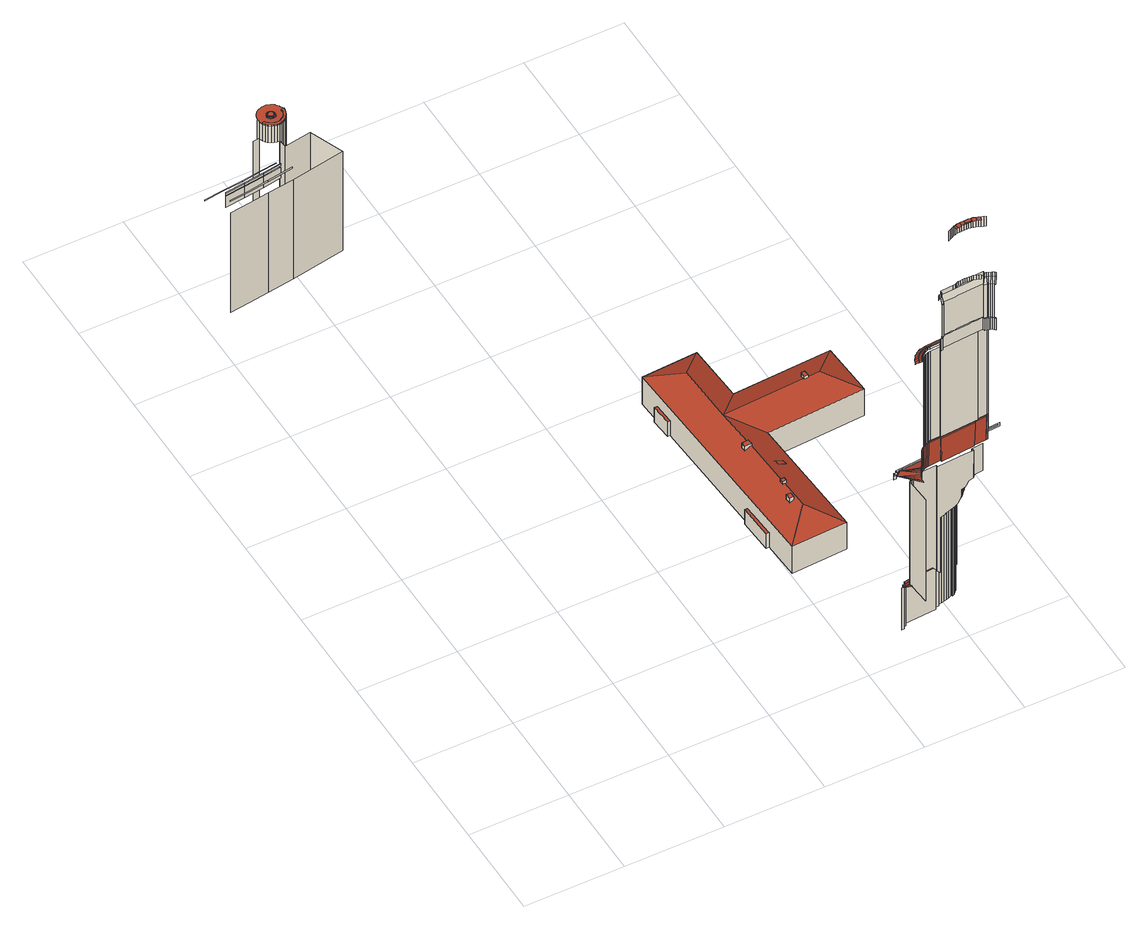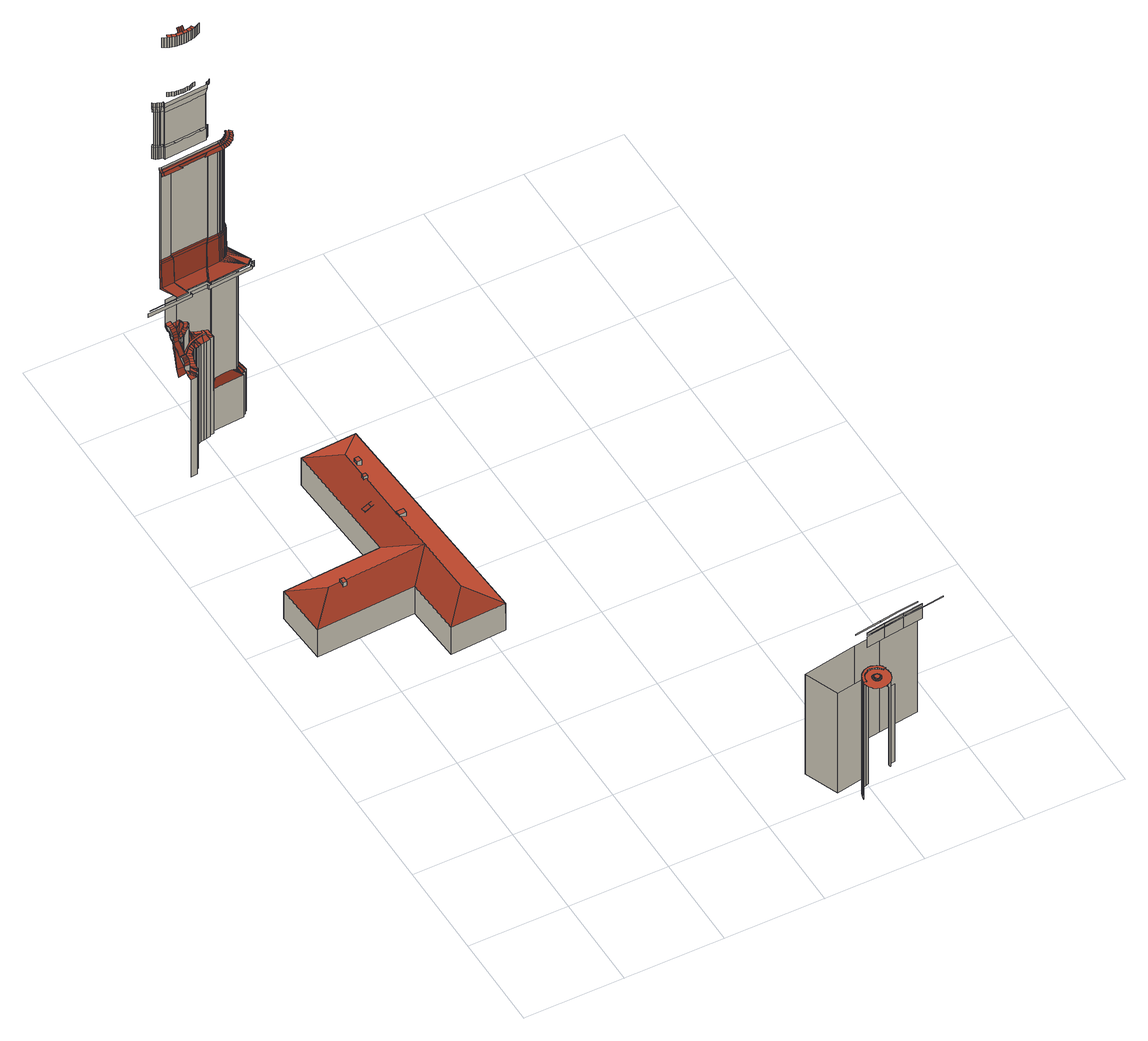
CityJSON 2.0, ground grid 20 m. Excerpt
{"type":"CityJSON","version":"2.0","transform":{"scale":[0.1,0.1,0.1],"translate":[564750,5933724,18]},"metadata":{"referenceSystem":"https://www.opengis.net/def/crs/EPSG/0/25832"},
"CityObjects":{
"building1":{"type":"Building","attributes":{"Grundfläche 2D":"5459.755037","Grundhöhe NN":"20.637"},"children":["building1-1","building1-2","building1-3"],"geometry":[{"type":"MultiSurface","lod":"3","boundaries":[[[0,1,2,3,4,5]],[[6,7,8,9]],[[7,6,10,11]],[[12,13,14,15]],[[16,17,18,19,20,21]],[[22,23,24,25,26,27]],[[7,28,29,8]],[[28,7,11,30]],[[31,12,15,32]],[[33,34,4,3,35,36]],[[28,37,38,29]],[[37,28,30,39]],[[40,31,32,41]],[[42,17,16,43]],[[44,23,22,45]],[[46,47,48,49]],[[50,51,52,53,54,55]],[[46,52,51,56,57,58,59,60,47]],[[61,62,55,54,63,64]],[[65,66,61,64,67,68]],[[69,70,65,68,71,72]],[[73,69,72,74]],[[73,74,75,76]],[[77,76,75,78]],[[78,79,80,81]],[[82,83,77,78,81,84,85]],[[51,50,55,62,61,66,65,70,69,73,76,77,83,82,86,87,88,89,90,91,92,93,94,95,96,97,98,99,100,101,102,103,104,105,106,107,108,109,110,111,112,113,114,115,116,117,118,119,58,57,56]],[[120,86,82,85]],[[121,87,86,120]],[[122,42,43,123]],[[88,87,121,124]],[[79,125,126,80]],[[127,90,89,88,124,128]],[[129,91,90,127]],[[130,92,91,129]],[[131,93,92,130]],[[125,122,123,126]]],"semantics":{"surfaces":[{"type":"WallSurface"},{"type":"RoofSurface"}],"values":[0,0,0,0,0,0,0,0,0,0,0,0,0,0,0,0,0,0,0,0,0,0,0,0,0,0,1,0,0,0,0,0,0,0,0,0,0]}}]},
"building1-1":{"type":"BuildingInstallation","parents":["building1"],"geometry":[{"type":"MultiSurface","lod":"3","boundaries":[[[132,133,134,135,136,137,138,139,140,141,142,143,144,145,146,147,148,149,150,151,152,153,154,155,156,157,158,159,160,161,162,163,164,165,166]],[[55,62,61,147,146,145]],[[61,66,65,149,148,147]],[[65,70,69,151,150,149]],[[69,73,152,151]],[[73,76,153,152]],[[76,77,154,153]],[[82,156,155,154,77,83]],[[82,86,157,156]],[[86,87,158,157]],[[88,159,158,87]],[[88,89,90,161,160,159]],[[90,91,162,161]],[[91,92,163,162]],[[92,93,164,163]],[[166,165,167,168]],[[168,169,132,166]],[[133,132,169,170]],[[134,133,170,171]],[[135,134,171,172]],[[136,135,172,173]],[[137,136,173,174]],[[174,175,138,137]],[[139,138,175,176]],[[140,139,176,177]],[[177,178,141,140]],[[142,141,178,179]],[[179,180,143,142]],[[144,143,180,181]]],"semantics":{"surfaces":[{"type":"RoofSurface"},{"type":"WallSurface"}],"values":[0,1,1,1,1,1,1,1,1,1,1,1,1,1,1,1,1,1,1,1,1,1,1,1,1,1,1,1,1]}}]},
"building1-2":{"type":"BuildingInstallation","parents":["building1"],"geometry":[{"type":"MultiSurface","lod":"3","boundaries":[[[182,183,184,185,186,187,188,189,190,191,192,193,194,195,196,197,198,199,200,201,202,203,204,205,206,207,208,209,210,211,212,213,214,215,216]],[[191,190,217,218]],[[192,191,218,219]],[[190,189,220,217]],[[193,192,219,221]],[[194,193,221,222]],[[195,194,222,223]],[[196,195,223,224]],[[197,196,224,225]],[[198,197,225,226]],[[199,198,226,227]],[[200,199,227,228]],[[201,200,228,229]],[[202,201,229,230]],[[203,202,230,231]],[[204,203,231,232]],[[205,204,232,233]],[[206,205,233,234]],[[207,206,234,235]],[[208,207,235,236]],[[209,208,236,237]],[[210,209,237,238]],[[211,210,238,239]],[[212,211,239,240]],[[213,212,240,241]],[[214,213,241,242]],[[215,214,242,243]],[[216,215,243,244]],[[182,216,244,245]],[[183,182,245,246]],[[184,183,246,247]],[[185,184,247,248]],[[186,185,248,249]],[[187,186,249,250]],[[188,187,250,251]],[[189,188,251,220]]],"semantics":{"surfaces":[{"type":"RoofSurface"},{"type":"WallSurface"}],"values":[0,1,1,1,1,1,1,1,1,1,1,1,1,1,1,1,1,1,1,1,1,1,1,1,1,1,1,1,1,1,1,1,1,1,1,1]}}]},
"building1-3":{"type":"BuildingInstallation","parents":["building1"],"geometry":[{"type":"MultiSurface","lod":"3","boundaries":[[[252,253,254,255,256,257,258,259,260,261,262,263,264,265,266,267,268,269,270,271,272,273,274,275,276,277,278,279,280,281,282,283,284,285,286,287,288],[245,244,243,242,241,240,239,238,237,236,235,234,233,232,231,230,229,228,227,226,225,224,223,222,221,219,218,217,220,251,250,249,248,247,246]],[[289,290,258,257]],[[259,258,290,291]],[[292,293,255,254]],[[256,255,293,294]],[[294,289,257,256]],[[260,259,291,295]],[[261,260,295,296]],[[296,297,262,261]],[[263,262,297,298]],[[298,299,264,263]],[[299,300,265,264]],[[300,301,266,265]],[[301,302,267,266]],[[302,303,268,267]],[[303,304,269,268]],[[304,305,270,269]],[[305,306,271,270]],[[272,271,306,307]],[[307,308,273,272]],[[308,309,274,273]],[[275,274,309,310]],[[310,311,276,275]],[[277,276,311,312]],[[312,313,278,277]],[[279,278,313,314]],[[314,315,280,279]],[[281,280,315,316]],[[316,317,282,281]],[[317,318,283,282]],[[284,283,318,319]],[[319,320,285,284]],[[320,321,286,285]],[[321,322,287,286]],[[322,323,288,287]],[[323,324,252,288]],[[324,325,253,252]],[[254,253,325,292]]],"semantics":{"surfaces":[{"type":"RoofSurface"},{"type":"WallSurface"}],"values":[0,1,1,1,1,1,1,1,1,1,1,1,1,1,1,1,1,1,1,1,1,1,1,1,1,1,1,1,1,1,1,1,1,1,1,1,1,1]}}]},
"building2":{"type":"Building","attributes":{"Grundfläche 2D":"3244.590595","Grundhöhe NN":"18.526"},"children":["building2-1","building2-2"],"geometry":[{"type":"MultiSurface","lod":"3","boundaries":[[[326,327,328,329]],[[327,330,331,328]],[[330,332,333,331]],[[334,335,336,337]],[[338,339,340,341]],[[342,336,343]],[[344,342,343,345,346,347,348,349]],[[332,350,351,333]],[[344,336,342]],[[352,353,354,353]],[[349,336,344]],[[355,334,337,356]],[[336,349,348,357,337]],[[358,359,360]],[[361,337,357]],[[354,353,352,362,363,364]],[[365,359,358]],[[356,337,366]],[[361,367,368,337]],[[347,369,367,361,357,348]],[[370,355,356,366]],[[371,372,373,359]],[[374,359,365]],[[375,376,377,364,363,362]],[[378,354,364,379]],[[380,359,374]],[[381,366,337,368,382]],[[375,383,384,377,376]],[[385,338,341,386]],[[387,388,378]],[[368,367,369,389,382]],[[390,370,366,391]],[[377,392,379,364]],[[371,359,380]],[[384,393,392,377]],[[388,387,378,379,394]],[[395,366,381]],[[365,396,397,398,399,400,374]],[[389,401,402,395,381,382]],[[395,402,403,366]],[[399,398,397,404,405]],[[392,406,394,379]],[[384,383,407,408]],[[393,409,406,392]],[[410,366,403]],[[374,400,399,411,412,380]],[[413,366,410]],[[414,391,366,413,415]],[[411,399,405,416]],[[393,384,408,417]],[[418,388,394,419,420]],[[417,408,421,422]],[[415,410,403]],[[403,402,401,423,415]],[[415,413,410]],[[416,405,424,425]],[[406,426,427,420,419,394]],[[371,380,412,411,428,429,430]],[[425,424,431,432]],[[428,411,416,433,429]],[[406,409,434,427,426]],[[435,391,414]],[[409,393,417,436]],[[437,436,417,422]],[[438,373,372]],[[429,439,371,430]],[[416,425,440,433]],[[441,391,435]],[[440,425,432,442]],[[443,444,372,371,439]],[[439,429,433,445,443]],[[427,446,447,420]],[[448,418,420,447]],[[434,409,436,449]],[[450,373,438]],[[449,436,437,451]],[[434,452,446,427]],[[445,433,440,453]],[[453,440,442,454]],[[448,455,456,455]],[[438,372,444,443,457,458]],[[457,443,445,459]],[[460,373,450]],[[452,434,449,461]],[[461,449,451,462]],[[456,455,448,447,463]],[[446,464,463,447]],[[459,445,453,465]],[[465,453,454,466]],[[467,438,458,457]],[[452,468,464,446]],[[469,373,460]],[[470,467,457,459,471]],[[468,452,461,472]],[[438,467,470,473,450]],[[472,461,462,474]],[[459,465,475,471]],[[475,465,466,476]],[[477,478,456]],[[464,479,480,463]],[[478,477,456,463,480]],[[481,373,469]],[[468,482,479,464]],[[483,484,472,474]],[[460,450,473,470,485,486,487]],[[486,485,470,471,488]],[[482,468,472,484]],[[471,475,489,488]],[[489,475,476,490]],[[479,491,492,480]],[[482,493,491,479]],[[486,494,495,469,460,487]],[[496,497,484,483]],[[498,478,480,492]],[[499,489,490,500]],[[501,488,489,499]],[[493,482,484,497]],[[494,486,488,501]],[[350,502,503,351]],[[504,441,435,414,415,423,505,506,507,508]],[[509,510,497,496]],[[494,511,512,481,469,495]],[[491,513,514,515,516,492]],[[491,493,517,514,513]],[[518,499,500,519]],[[511,494,501,520]],[[501,499,518,520]],[[515,521,498,492,516]],[[517,493,497,510]],[[508,522,391,441,504]],[[523,524,525,526]],[[524,527,528,525]],[[529,530,531,532]],[[533,390,391,522]],[[519,534,535,518]],[[527,536,537,528]],[[511,538,539,540,541,481,512]],[[528,537,542,543]],[[530,544,545,531]],[[539,538,511,520,546]],[[536,547,548,537]],[[544,530,549,550]],[[550,549,543,542]],[[546,520,518,535]],[[544,551,552,545]],[[542,537,548,553,554]],[[555,551,544,550,556]],[[557,385,386,558]],[[555,556,550,542,554,553]],[[559,521,515,560]],[[561,373,481,541,562]],[[563,564,565,551,555,566]],[[567,535,534,568]],[[546,535,567,569]],[[570,539,546,569]],[[571,572,573,574]],[[539,570,575,576,541,540]],[[577,507,506,578]],[[522,508,507,577,579,580,581]],[[572,582,583,573]],[[576,584,541]],[[580,585,586,587,588,533,522,581]],[[582,589,590,583]],[[591,592,593,594]],[[595,587,586,585,596,597]],[[584,598,561,562,541]],[[559,560,599]],[[600,601,591,594]],[[590,589,602,603,604,605]],[[603,602,589,606,607]],[[608,588,587,609]],[[587,595,609]],[[595,597,610,611]],[[598,584,612]],[[613,614,601,600]],[[603,615,616,604]],[[617,618,557,558,619,620]],[[609,595,621]],[[622,608,609,621]],[[623,553,548,624,625,626,627,628,629,630,631,632,633,634]],[[635,636,595,611]],[[637,615,603,607,638,639]],[[514,640,641,642,643,560,515]],[[627,626,625,624,548,547,644,645,629,628]],[[646,647,614,613]],[[615,637,648,616]],[[634,633,632,631,630,649,650,651,652,653,654,655,656,563,566,555,553,623]],[[657,622,621,658]],[[502,659,660,503]],[[661,662,663]],[[658,621,595,636,664]],[[665,666,667,668,665,599]],[[669,670,617,620]],[[637,671,672,648]],[[647,646,673,674]],[[675,676,636,635]],[[677,678,679,680,681,682,564,563,656,655,654,653,652,651,650]],[[683,684,671,637,639,685]],[[686,687,688,570,569,689]],[[661,663,690,691]],[[685,692,693,683]],[[694,657,658,664]],[[662,661,695]],[[696,674,673,697]],[[671,684,698,672]],[[699,700,552,551,565,564,682,681,680,679,678,677,701,702,703,704,705]],[[683,693,706,707]],[[708,709,710,711,712,713,714,715,716,717,691,690,610,597,596,585,580,579,577,578,718,719]],[[664,636,676,720,721]],[[722,720,676,675]],[[723,724,696,697]],[[684,725,726,698]],[[727,728,729,730,612,584,576]],[[731,694,664,721]],[[707,706,732,733]],[[734,695,661,735]],[[576,575,570,688,736,727]],[[737,738,725,684,683,707,733,739,740]],[[735,661,691,717]],[[514,517,741,742,641,640]],[[743,724,723,744]],[[725,738,745,726]],[[746,667,666,665,599,560,643,747,668]],[[748,687,686,689,569,567,749]],[[750,751,670,669]],[[721,720,752]],[[752,720,722,753]],[[754,731,721,755]],[[734,735,756]],[[721,752,755]],[[757,743,744,758]],[[759,735,717,716]],[[738,737,760,745]],[[748,749,567,568,761]],[[735,759,756]],[[510,509,762,763]],[[759,764,756]],[[765,660,659,766,767,768,769,770]],[[764,759,716,715]],[[771,772,752,753]],[[773,757,758,774]],[[775,754,755,776]],[[715,714,777,764]],[[755,752,778]],[[779,780,781,737,740,782,783]],[[737,781,784,760]],[[742,741,517,510,763]],[[668,667,746]],[[756,764,785]],[[778,752,772]],[[776,755,778]],[[786,787,773,774,788,789]],[[790,751,750,791]],[[792,775,776,793]],[[794,785,764]],[[793,776,778]],[[795,792,793,778]],[[784,781,780,779,796,797]],[[777,714,713,798]],[[799,764,777,800]],[[801,786,789,802]],[[794,764,799]],[[803,772,771,804]],[[778,772,803,805]],[[806,795,778,805]],[[807,808,779,783,809,810]],[[811,812,785,794,813]],[[813,794,799]],[[779,808,814,796]],[[769,768,815,816,817,818]],[[819,790,791,820]],[[821,822,801,802,823,824]],[[713,712,711,825,798]],[[826,806,805,827]],[[828,800,777,798,829]],[[805,803,830,827]],[[808,807,831,814]],[[830,803,804,832]],[[833,834,819,820]],[[811,813,835]],[[836,837,668,747,643]],[[811,835,838]],[[839,840,730,729,728]],[[841,826,827,842]],[[831,807,843,844,845,846]],[[847,848,830,832]],[[702,701,677,650,649,703]],[[728,727,849,850,839]],[[844,851,852,845]],[[853,854,855,856]],[[838,835,857]],[[842,827,830,848,858]],[[859,727,736,688]],[[854,841,842,855]],[[849,727,860]],[[861,853,856,862]],[[727,859,860]],[[863,864,865,866,828,829,798]],[[859,688,687,867]],[[838,857,868]],[[825,711,710,869,870]],[[855,842,858,871,862,856]],[[867,687,748,872]],[[873,858,848,847]],[[870,874,825]],[[875,876,877,857,835,813,799,800,828,878]],[[879,649,630,880]],[[872,748,761,881]],[[882,861,862,883]],[[864,863,798,825,865]],[[884,703,649,879]],[[879,885,884]],[[629,886,880,630]],[[709,887,888,870,869,710]],[[889,890,885,879,880,891]],[[703,884,892,704]],[[893,894,895,896,897,898,899,900,901,902,903,904,905,906,907,908,909,910,911,912,913,914,915,916,917,873,847,832,804,771,753,722,675,635,611,610,690,663,662,695,734,756,785,812,811,838,868,918]],[[874,865,825]],[[868,857,877]],[[880,886,919,889,891]],[[884,920,921,892]],[[840,839,850,849,922,923,924]],[[920,884,885,890]],[[868,877,918]],[[645,925,886,629]],[[926,882,883,927]],[[925,928,919,886]],[[871,858,873,917]],[[929,890,889,930]],[[883,862,871,931]],[[919,932,930,889]],[[933,920,890,929]],[[920,933,934,921]],[[877,876,935,918]],[[936,926,927,937]],[[928,938,932,919]],[[881,939,940,872]],[[875,878,828,866,865]],[[941,929,930,942]],[[918,935,876,943,894,893]],[[932,944,942,930]],[[945,933,929,941]],[[933,945,946,934]],[[931,871,917,916]],[[938,947,944,932]],[[948,936,937,949]],[[927,883,931,950]],[[951,837,836,643,642,952]],[[953,941,942,954]],[[944,955,954,942]],[[945,956,957,946]],[[945,941,953,956]],[[867,872,940,958]],[[959,922,849,860,859,960]],[[961,948,949,962]],[[947,963,955,944]],[[964,953,954,965]],[[966,956,953,964]],[[955,967,965,954]],[[859,867,958,960]],[[956,966,968,957]],[[937,927,950,969]],[[950,931,916,915]],[[837,951,952,951]],[[963,970,967,955]],[[895,894,943,971]],[[817,816,972,973,974,975]],[[949,976,962]],[[967,977,978,965]],[[979,961,962,980]],[[966,964,981,982]],[[966,982,983,968]],[[971,984,895]],[[985,870,888,986,987,988]],[[970,989,977,967]],[[988,990,991,992,874,870,985]],[[962,976,980]],[[993,979,980,994]],[[949,937,969,995,976]],[[895,984,896]],[[969,950,915,914]],[[980,976,994]],[[834,833,996,997,998,999,1000,1001]],[[1002,923,922]],[[874,992,991,1003,1004,1005,865]],[[896,984,897]],[[1006,865,1005,1004]],[[960,1007,922,959]],[[1008,993,994,1009]],[[1010,940,939,1011]],[[976,995,969,914,913,912]],[[1012,1013,1014,1015,876,875,1016]],[[1017,958,940,1010]],[[1018,763,762,1019]],[[1020,1007,960,958,1017]],[[971,943,1021,1022,1023,1024]],[[1025,742,763,1018]],[[984,898,897]],[[865,1006,1004,1026,1027,1028,1029,1012,1016,875]],[[1002,922,1007,1020,1030]],[[742,1025,1031,641]],[[1014,1032,1033,1022,1021,943,876,1015]],[[1023,1034,1035,984,971,1024]],[[987,1036,988,987,986]],[[1037,1008,1009,1038]],[[641,1031,1039,642]],[[994,976,1040,1041,1042,1009]],[[1043,952,642,1039]],[[1044,1037,1038,1045]],[[910,1041,1040,976,912,911]],[[1041,1046,1038,1009,1042]],[[1026,1004,1003,991,990,988,1036,1047,1048,1049,1050,1051,1052,1053,1054,1029,1028,1027]],[[898,984,1035,1034,1055,1056,900,899]],[[1038,1046,1041,1057,1045]],[[1058,1044,1045,1059]],[[1013,1012,1029]],[[1057,1041,1060,1061,1059,1045]],[[1062,1013,1029,1063,1064]],[[910,909,908,1061,1060,1041]],[[903,902,901,900,1056,1055,1034,1023,1022,1033,1032,1014,1013,1062,1064,1065,1066,1067,1068,1069,1070,1071,1072,1073,1074,1075,1076,906,905,904]],[[1064,1063,1065]],[[1073,1072,1071,1070,1069,1068,1067,1066,1065,1063,1074]],[[1077,1058,1059,1078]],[[1078,1059,1061,1079]],[[1079,1061,908,907]],[[906,1076,1075,1074,1063,1080]]],"semantics":{"surfaces":[{"type":"WallSurface"},{"type":"RoofSurface"}],"values":[0,0,0,0,0,1,0,0,1,0,1,0,1,1,1,1,1,1,1,0,0,1,1,0,1,1,1,1,0,0,0,0,0,1,1,1,1,1,0,1,1,0,1,1,1,1,1,1,1,1,1,0,0,0,0,1,0,1,0,1,1,1,1,0,1,1,1,1,0,1,1,0,1,1,1,0,1,1,0,0,1,1,1,1,0,1,0,1,0,1,1,1,1,1,1,0,1,0,0,0,1,1,1,0,1,1,1,1,0,0,1,1,0,1,0,1,1,1,0,0,0,1,0,1,0,1,1,1,1,1,0,0,0,0,0,0,1,0,0,1,0,0,0,1,0,0,0,0,0,1,1,0,0,1,1,0,1,0,1,0,1,0,0,0,1,1,1,0,0,1,0,1,0,1,0,0,0,1,0,0,0,1,0,0,0,0,0,0,0,1,1,0,0,0,0,0,0,1,1,1,1,0,1,0,0,0,1,0,1,0,0,0,1,0,1,1,1,1,1,1,0,0,1,1,0,1,0,0,1,1,0,1,0,0,1,0,1,0,1,0,0,0,0,1,1,0,1,0,1,1,1,0,0,0,1,1,0,0,1,0,0,1,0,1,0,1,1,1,0,0,0,0,1,0,1,1,0,0,0,1,1,1,1,0,0,0,0,1,0,0,1,1,1,0,1,0,1,1,1,1,1,1,1,0,1,0,0,0,0,1,0,0,0,0,0,0,1,1,1,0,0,1,0,1,0,0,0,0,0,1,0,0,0,1,0,0,0,1,0,1,0,0,0,0,0,0,1,1,0,0,0,0,1,1,0,0,0,0,0,1,0,1,0,0,0,1,0,1,0,0,0,0,1,0,0,1,1,0,1,1,0,1,0,1,1,1,1,1,0,0,0,0,1,0,1,1,1,1,1,1,1,1,1,0,0,0,1,1,0,0,1,0,1,1,0,0,1,1,0,0,1,1,0,1,0,1]}}]},
"building2-1":{"type":"BuildingInstallation","parents":["building2"],"geometry":[{"type":"MultiSurface","lod":"3","boundaries":[[[1081,1082,1083,800,1084,829,863,1085,1086,1087]],[[864,866,878,1088,1089,1087,1086]],[[1090,935,893,1089,1088,878]],[[812,1082,1081,1087,1089,893]],[[1091,794,800,1083,1082,812]],[[799,800,794]]],"semantics":{"surfaces":[{"type":"RoofSurface"},{"type":"WallSurface"}],"values":[0,0,1,1,1,1]}}]},
"building2-2":{"type":"BuildingInstallation","parents":["building2"],"geometry":[{"type":"MultiSurface","lod":"3","boundaries":[[[1092,1093,1094,1095,1096,1097,1098,1099]],[[1100,1101,1102,1103]],[[1104,1105,1102,1101,1106,1107,1108]],[[1109,1110,987,1111,1112]],[[1111,1113,1114,1115,1116,1117,1112]],[[1114,1118,1119,1115]],[[1118,1120,1121,1122,1123,1124,1125,1119]],[[1123,1122,1126,1127,1128,1129]],[[1130,1131,1128,1127]],[[1130,1093,1092,1131]],[[1098,1097,1132,1133,1134]],[[1135,1136,1132]],[[1136,1135,1137,1138,1139]],[[1138,1137,1140,1141,1142]],[[1141,1140,1143,1144,1145]],[[1100,1103,1145,1144,1143]],[[1146,1136,1139]],[[1133,1132,1136,1146]],[[985,988,987,1110]],[[1036,987,988]],[[1121,1120,1118,1114,1113,1111,987,1036,988,990,991,1003,1004,1026,1027,1028,1029,1012,1013,1014,1032,1033,1022,1023,1034,1055,1056,900,901,902,903,904,905,1076,1106,1101,1100,1143,1140,1137,1135,1132,1097,1096,1095,1094,1093,1130,1127,1126,1122]],[[909,1060,1057,1046,1104,1108,1107,1106,1076,905]],[[1046,1042,1040,911,1147,1148,899,1146,1139,1138,1142,1141,1145,1103,1102,1105,1104]],[[1092,1099,1098,1134,1133,1146,899,1149,1150,1035,1024,1021,1151,1152,1153,1015,1016,1154,1155,1006,1125,1124,1123,1129,1128,1131]],[[1119,1125,1006,1005]],[[1156,992,1157,985,1110,1109,1112,1117,1116,1115,1119,1005]]],"semantics":{"surfaces":[{"type":"RoofSurface"},{"type":"WallSurface"}],"values":[0,0,0,0,0,0,0,0,0,0,0,0,0,0,0,0,0,0,1,1,1,1,1,1,1,1]}}]},
"building3":{"type":"Building","attributes":{"Grundfläche 2D":"779.496338","Grundhöhe NN":"19.400"},"children":["building3-1","building3-2","building3-3","building3-4","building3-5"],"geometry":[{"type":"Solid","lod":"3","boundaries":[[[[1158,1159,1160]],[[1161,1162,1163,1164,1165,1166,1159,1158,1167]],[[1168,1161,1167]],[[1166,1165,1164,1163,1162,1161,1168,1169]],[[1170,1171,1166,1169,1172,1173]],[[1174,1173,1172]],[[1166,1171,1170,1173,1174,1175]],[[1175,1160,1159,1166]],[[1176,1177,1178,1179]],[[1180,1181,1182,1183]],[[1179,1178,1184,1185]],[[1176,1179,1185,1186]],[[1178,1177,1187,1184]],[[1183,1182,1188,1189]],[[1180,1183,1189,1190]],[[1182,1181,1191,1188]],[[1181,1180,1190,1187,1177,1176,1186,1192,1167,1158,1193,1191]],[[1168,1167,1192,1194]],[[1169,1168,1194,1195]],[[1172,1169,1195,1196]],[[1174,1172,1196,1197]],[[1175,1174,1197,1198]],[[1160,1175,1198,1199]],[[1158,1160,1199,1193]],[[1187,1190,1189,1188,1191,1193,1199,1198,1197,1196,1195,1194,1192,1186,1185,1184]]]],"semantics":{"surfaces":[{"type":"RoofSurface"},{"type":"WallSurface"},{"type":"GroundSurface"}],"values":[[0,0,0,0,0,0,0,0,0,0,1,1,1,1,1,1,1,1,1,1,1,1,1,1,2]]}}]},
"building3-1":{"type":"BuildingInstallation","parents":["building3"],"geometry":[{"type":"MultiSurface","lod":"3","boundaries":[[[1200,1201,1202,1203,1204]],[[1205,1163,1206,1202,1201,1200]],[[1203,1202,1206,1207]],[[1208,1204,1203,1207,1162]],[[1208,1205,1200,1204]]],"semantics":{"surfaces":[{"type":"RoofSurface"},{"type":"WallSurface"}],"values":[0,1,1,1,1]}}]},
"building3-2":{"type":"BuildingInstallation","parents":["building3"],"geometry":[{"type":"MultiSurface","lod":"3","boundaries":[[[1209,1210,1211,1212]],[[1211,1213,1212]],[[1210,1209,1214]],[[1214,1213,1211,1210]]],"semantics":{"surfaces":[{"type":"RoofSurface"},{"type":"WallSurface"}],"values":[0,1,1,1]}}]},
"building3-3":{"type":"BuildingInstallation","parents":["building3"],"geometry":[{"type":"MultiSurface","lod":"3","boundaries":[[[1215,1216,1217,1218,1219,1220]],[[1221,1171,1222,1220,1219,1218]],[[1222,1223,1215,1220]],[[1217,1216,1215,1223,1170,1224]],[[1224,1221,1218,1217]]],"semantics":{"surfaces":[{"type":"RoofSurface"},{"type":"WallSurface"}],"values":[0,1,1,1,1]}}]},
"building3-4":{"type":"BuildingInstallation","parents":["building3"],"geometry":[{"type":"MultiSurface","lod":"3","boundaries":[[[1225,1226,1227,1228]],[[1225,1229,1165,1230,1226]],[[1230,1231,1227,1226]],[[1164,1232,1228,1227,1231]],[[1225,1228,1232,1229]]],"semantics":{"surfaces":[{"type":"RoofSurface"},{"type":"WallSurface"}],"values":[0,1,1,1,1]}}]},
"building3-5":{"type":"BuildingInstallation","parents":["building3"],"geometry":[{"type":"MultiSurface","lod":"3","boundaries":[[[1233,1234,1235,1236]],[[1237,1238,1236,1235]],[[1233,1236,1238,1239]],[[1239,1240,1234,1233]],[[1235,1234,1240,1237]]],"semantics":{"surfaces":[{"type":"RoofSurface"},{"type":"WallSurface"}],"values":[0,1,1,1,1]}}]}
},
"vertices":[
[5,1316,309],[5,1316,311],[45,1321,311],[85,1325,311],[85,1325,309],[45,1321,309],[46,1314,309],[86,1319,309],[86,1319,311],[46,1314,311],[46,1314,304],[86,1319,304],[86,1319,301],[46,1314,301],[46,1314,274],[86,1319,274],[128,1309,26],[128,1309,274],[88,1303,274],[47,1298,274],[47,1298,26],[88,1303,26],[128,1310,301],[128,1310,304],[87,1304,304],[47,1300,304],[47,1300,301],[87,1304,301],[126,1324,309],[126,1324,311],[126,1324,304],[126,1324,301],[126,1324,274],[158,1335,309],[125,1331,309],[125,1331,311],[158,1335,311],[165,1330,309],[165,1330,311],[165,1330,304],[165,1330,301],[165,1330,274],[182,1316,274],[182,1316,26],[181,1318,304],[181,1318,301],[179,1433,274],[179,1433,81],[166,1431,81],[166,1431,274],[179,1430,315],[179,1431,315],[179,1431,274],[179,1430,274],[181,1426,274],[181,1426,315],[179,1433,315],[179,1437,315],[178,1438,315],[178,1438,81],[179,1437,81],[184,1421,315],[181,1425,315],[181,1425,274],[184,1421,274],[187,1417,315],[184,1420,315],[184,1420,274],[187,1417,274],[192,1414,315],[188,1417,315],[188,1417,274],[192,1414,274],[197,1412,315],[197,1412,274],[202,1410,274],[202,1410,315],[207,1410,315],[207,1410,274],[209,1394,274],[209,1394,26],[207,1410,26],[212,1411,315],[208,1410,315],[208,1410,26],[212,1411,26],[217,1413,315],[221,1416,315],[225,1419,315],[225,1420,315],[228,1424,315],[230,1429,315],[231,1434,315],[232,1439,315],[231,1444,315],[230,1445,315],[228,1450,315],[228,1451,315],[227,1451,315],[224,1456,315],[223,1456,315],[223,1457,315],[218,1460,315],[217,1460,315],[217,1461,315],[212,1462,315],[211,1463,315],[210,1463,315],[204,1463,315],[201,1463,315],[199,1462,315],[198,1462,315],[193,1460,315],[192,1460,315],[188,1457,315],[187,1456,315],[183,1451,315],[182,1450,315],[180,1444,315],[179,1438,315],[217,1413,26],[221,1416,26],[291,1335,274],[291,1335,26],[225,1419,26],[264,1403,274],[264,1403,26],[228,1424,26],[225,1420,26],[230,1429,26],[231,1434,26],[232,1439,26],
[225,1430,318],[223,1426,318],[221,1423,318],[218,1420,318],[214,1418,318],[211,1416,318],[207,1416,318],[203,1416,318],[198,1417,318],[194,1419,318],[191,1421,318],[188,1424,318],[186,1427,318],[181,1426,318],[181,1425,318],[184,1421,318],[184,1420,318],[187,1417,318],[188,1417,318],[192,1414,318],[197,1412,318],[202,1410,318],[207,1410,318],[208,1410,318],[212,1411,318],[217,1413,318],[221,1416,318],[225,1419,318],[225,1420,318],[228,1424,318],[230,1429,318],[231,1434,318],[232,1439,318],[226,1438,318],[226,1434,318],[226,1438,315],[226,1434,315],[225,1430,315],[223,1426,315],[221,1423,315],[218,1420,315],[214,1418,315],[211,1416,315],[207,1416,315],[203,1416,315],[198,1417,315],[194,1419,315],[191,1421,315],[188,1424,315],[186,1427,315],
[210,1438,318],[210,1439,318],[210,1440,318],[209,1440,318],[209,1441,318],[208,1442,318],[207,1442,318],[206,1443,318],[205,1443,318],[204,1443,318],[203,1443,318],[202,1442,318],[201,1442,318],[200,1441,318],[200,1440,318],[199,1439,318],[199,1438,318],[199,1437,318],[199,1436,318],[199,1435,318],[200,1435,318],[200,1434,318],[201,1433,318],[202,1433,318],[203,1432,318],[204,1432,318],[205,1432,318],[206,1432,318],[207,1432,318],[208,1433,318],[209,1433,318],[209,1434,318],[210,1435,318],[210,1436,318],[210,1437,318],[205,1443,316],[204,1443,316],[203,1443,316],[206,1443,316],[202,1442,316],[201,1442,316],[200,1441,316],[200,1440,316],[199,1439,316],[199,1438,316],[199,1437,316],[199,1436,316],[199,1435,316],[200,1435,316],[200,1434,316],[201,1433,316],[202,1433,316],[203,1432,316],[204,1432,316],[205,1432,316],[206,1432,316],[207,1432,316],[208,1433,316],[209,1433,316],[209,1434,316],[210,1435,316],[210,1436,316],[210,1437,316],[210,1438,316],[210,1439,316],[210,1440,316],[209,1440,316],[209,1441,316],[208,1442,316],[207,1442,316],
[211,1443,316],[210,1444,316],[209,1445,316],[207,1445,316],[206,1446,316],[204,1446,316],[203,1446,316],[202,1445,316],[200,1444,316],[199,1444,316],[198,1443,316],[197,1441,316],[197,1440,316],[196,1439,316],[196,1437,316],[196,1436,316],[197,1435,316],[197,1433,316],[198,1432,316],[199,1431,316],[200,1430,316],[201,1430,316],[203,1429,316],[204,1429,316],[206,1429,316],[207,1429,316],[208,1430,316],[210,1430,316],[211,1431,316],[212,1432,316],[212,1434,316],[213,1435,316],[213,1436,316],[213,1438,316],[213,1439,316],[212,1441,316],[212,1442,316],[204,1446,315],[203,1446,315],[202,1445,315],[209,1445,315],[207,1445,315],[206,1446,315],[200,1444,315],[199,1444,315],[198,1443,315],[197,1441,315],[197,1440,315],[196,1439,315],[196,1437,315],[196,1436,315],[197,1435,315],[197,1433,315],[198,1432,315],[199,1431,315],[200,1430,315],[201,1430,315],[203,1429,315],[204,1429,315],[206,1429,315],[207,1429,315],[208,1430,315],[210,1430,315],[211,1431,315],[212,1432,315],[212,1434,315],[213,1435,315],[213,1436,315],[213,1438,315],[213,1439,315],[212,1441,315],[212,1442,315],[211,1443,315],[210,1444,315],
[693,79,385],[698,79,385],[698,79,377],[693,79,377],[697,85,385],[697,85,377],[704,85,385],[704,85,377],[709,70,5],[704,69,5],[704,69,110],[709,70,110],[708,85,385],[697,75,385],[697,75,387],[708,85,387],[715,53,125],[715,51,125],[715,55,124],[718,9,125],[718,9,377],[715,60,377],[715,60,121],[715,58,123],[703,89,385],[703,89,377],[716,42,686],[717,42,686],[718,47,686],[709,75,5],[709,75,110],[716,60,121],[727,35,396],[698,74,387],[727,31,396],[717,61,122],[723,40,690],[723,41,690],[724,45,690],[727,39,396],[715,75,110],[719,61,124],[719,61,123],[719,61,377],[715,75,5],[733,50,396],[735,54,396],[709,84,387],[729,43,396],[723,40,688],[723,41,688],[724,45,688],[720,52,686],[726,49,690],[730,47,396],[721,66,122],[719,66,120],[728,39,690],[729,43,690],[714,86,385],[714,86,387],[721,53,686],[724,57,686],[719,66,377],[715,80,5],[715,80,110],[726,49,688],[731,47,690],[729,53,690],[723,66,123],[728,39,448],[728,39,455],[729,39,455],[730,43,455],[729,43,448],[725,66,377],[725,66,124],[725,67,123],[730,39,460],[731,42,460],[729,53,688],[730,39,690],[731,42,690],[733,50,690],[725,69,122],[731,46,455],[731,46,448],[725,70,120],[728,71,124],[725,71,120],[732,46,460],[733,46,690],[727,62,686],[729,54,690],[732,57,690],[731,42,695],[733,46,695],[725,71,377],[733,42,463],[734,45,463],[729,54,688],[732,57,688],[731,47,455],[733,50,455],[733,50,448],[733,42,686],[734,45,686],[734,49,460],[736,53,690],[731,71,124],[735,49,690],[735,49,695],[738,56,396],[734,50,455],[736,48,463],[733,71,125],[736,48,686],[736,53,455],[736,53,448],[737,52,460],[736,60,688],[736,60,690],[732,65,686],[737,52,690],[742,58,396],[737,52,695],[739,56,690],[738,50,463],[738,50,686],[732,66,686],[737,68,686],[739,55,455],[739,56,448],[740,54,460],[746,60,396],[740,54,690],[740,54,695],[740,63,690],[740,63,688],[741,53,463],[741,53,686],[739,56,455],[742,58,690],[749,61,396],[742,58,455],[743,56,460],[743,56,690],[742,58,448],[743,56,695],[744,55,463],[744,55,686],[737,69,686],[742,71,686],[744,65,688],[744,65,690],[753,62,396],[746,60,690],[747,58,695],[747,58,690],[743,58,455],[746,59,455],[746,59,448],[746,58,460],[747,56,463],[747,56,686],[748,66,688],[748,66,690],[749,61,690],[750,60,455],[750,60,448],[750,59,695],[750,59,690],[747,72,686],[750,57,463],[750,57,686],[750,59,460],[793,96,385],[793,96,377],[747,72,125],[747,72,377],[775,74,377],[775,74,117],[767,74,125],[754,59,695],[754,59,690],[753,61,455],[753,61,448],[749,66,688],[753,67,688],[753,67,690],[749,66,690],[753,61,690],[754,58,463],[754,58,686],[753,59,460],[752,73,686],[780,84,110],[761,40,836],[764,42,836],[764,42,826],[761,40,826],[767,43,836],[767,43,826],[764,40,724],[767,42,724],[767,42,695],[764,40,695],[780,84,5],[774,59,686],[774,59,463],[770,44,836],[770,44,826],[754,61,455],[777,63,455],[778,63,448],[778,64,396],[773,42,810],[768,40,810],[771,43,724],[771,43,695],[776,61,460],[770,48,836],[770,48,826],[768,40,728],[773,42,728],[771,47,724],[771,47,695],[773,46,810],[773,44,810],[773,46,728],[773,44,728],[789,91,385],[789,91,387],[789,76,686],[781,69,690],[789,90,387],[786,84,389],[786,46,728],[781,48,724],[773,47,724],[777,46,728],[775,57,463],[775,57,686],[776,59,460],[778,60,455],[782,41,987],[786,43,987],[786,43,963],[782,41,963],[778,60,448],[779,61,396],[775,69,117],[775,69,377],[777,69,115],[781,70,110],[781,75,110],[790,45,987],[790,45,963],[788,82,388],[781,70,247],[781,75,247],[780,89,247],[780,89,5],[794,47,987],[794,47,963],[796,43,836],[792,42,836],[792,42,846],[796,43,846],[790,80,250],[789,70,250],[791,70,250],[789,84,387],[789,73,686],[800,44,846],[800,44,836],[796,48,987],[799,48,987],[799,48,963],[796,48,963],[797,40,986],[801,41,986],[789,90,5],[789,90,247],[791,70,252],[790,80,252],[790,84,387],[804,46,846],[804,46,836],[803,50,987],[803,50,963],[790,85,385],[790,86,385],[790,86,387],[790,85,387],[789,93,247],[789,93,5],[786,46,810],[771,49,826],[785,50,826],[794,50,826],[799,51,826],[831,53,826],[859,55,826],[856,51,810],[831,50,810],[803,48,810],[798,47,810],[791,47,810],[798,81,252],[798,81,250],[808,50,987],[805,42,986],[809,43,986],[842,73,688],[872,75,688],[872,75,690],[842,73,690],[771,49,836],[859,55,836],[808,46,846],[808,46,836],[808,50,963],[856,51,728],[838,50,728],[831,50,728],[825,49,728],[809,48,728],[803,48,728],[798,47,728],[791,47,728],[796,94,5],[796,94,247],[794,91,385],[794,91,377],[811,78,258],[799,77,252],[795,76,252],[802,95,247],[791,73,686],[811,75,686],[818,75,686],[835,76,686],[812,86,387],[812,86,385],[812,51,987],[812,51,963],[813,47,846],[813,47,836],[805,82,252],[805,82,250],[835,52,724],[826,51,724],[817,50,724],[808,50,724],[795,49,724],[790,48,724],[817,43,986],[817,51,987],[813,43,986],[847,64,460],[850,64,460],[848,65,455],[779,59,460],[795,71,252],[811,72,258],[814,38,994],[817,38,994],[802,95,5],[806,78,252],[817,47,836],[817,47,846],[817,51,963],[826,51,695],[773,47,695],[844,52,724],[856,53,724],[857,53,724],[857,53,695],[856,53,695],[821,38,994],[821,43,986],[835,73,377],[850,74,377],[850,74,309],[840,74,305],[835,73,298],[833,73,295],[825,73,292],[825,73,277],[823,73,270],[818,72,263],[777,69,377],[833,73,377],[812,84,250],[809,96,247],[812,84,252],[821,47,846],[821,47,836],[822,51,987],[822,51,963],[847,66,396],[840,78,391],[837,82,389],[834,87,387],[809,96,5],[825,38,994],[825,43,986],[813,80,252],[818,78,263],[848,65,448],[831,50,987],[826,51,987],[826,43,986],[830,43,986],[847,68,690],[872,70,690],[826,47,836],[826,47,846],[826,51,963],[825,76,686],[840,74,689],[852,62,463],[847,62,463],[818,86,387],[818,86,385],[818,86,250],[818,86,252],[814,98,5],[814,98,247],[819,82,252],[830,46,836],[830,46,846],[822,79,270],[831,50,963],[852,62,686],[872,68,695],[872,68,690],[824,79,277],[822,93,377],[822,93,385],[823,93,385],[828,93,385],[828,93,377],[823,93,377],[824,89,252],[824,89,250],[834,46,836],[834,46,846],[819,101,5],[819,101,247],[824,79,292],[822,99,248],[840,48,987],[836,49,987],[835,50,987],[834,42,986],[838,41,986],[835,50,963],[826,85,252],[839,44,836],[836,45,836],[836,45,846],[839,44,846],[828,87,385],[828,87,387],[820,101,5],[820,101,247],[830,84,276],[822,99,5],[840,48,963],[836,49,963],[833,78,295],[830,84,277],[830,84,292],[843,43,836],[843,43,846],[829,92,250],[829,92,252],[826,101,248],[826,101,5],[848,45,987],[844,47,987],[842,40,986],[845,38,986],[831,88,252],[828,87,252],[831,84,277],[844,47,963],[828,95,385],[828,98,385],[828,98,377],[828,95,377],[833,88,385],[833,88,387],[847,41,836],[844,42,836],[844,42,846],[847,41,846],[840,78,305],[830,105,5],[830,105,248],[842,95,292],[837,85,294],[834,95,250],[848,45,963],[834,95,252],[833,94,387],[833,94,385],[837,90,277],[840,75,689],[835,79,686],[836,92,252],[841,79,392],[834,93,387],[834,109,5],[834,109,248],[852,43,987],[853,43,987],[853,43,963],[852,43,963],[838,100,252],[838,100,250],[847,68,396],[842,78,393],[857,41,987],[857,41,963],[833,113,5],[835,111,5],[835,111,248],[833,113,247],[842,95,277],[842,104,250],[848,67,455],[848,68,448],[834,115,5],[834,115,247],[842,86,295],[846,90,295],[855,98,295],[847,96,293],[850,66,460],[841,97,252],[849,78,309],[849,79,309],[846,109,250],[852,64,463],[842,104,252],[855,91,305],[853,105,292],[853,105,277],[847,99,277],[848,100,292],[856,48,728],[856,48,810],[852,64,686],[837,120,5],[837,120,247],[858,49,724],[858,47,728],[859,50,826],[849,78,377],[849,79,377],[862,47,810],[862,47,728],[858,47,810],[858,49,695],[846,103,252],[849,107,252],[852,113,252],[855,120,252],[857,127,252],[858,131,252],[859,131,252],[869,132,252],[868,135,252],[868,139,252],[868,141,252],[868,143,252],[868,144,252],[867,149,252],[867,153,252],[862,153,252],[863,144,252],[864,136,252],[859,135,252],[855,135,252],[854,133,252],[853,128,252],[851,121,252],[849,115,252],[846,109,252],[845,102,252],[862,50,826],[862,48,724],[862,48,695],[872,70,396],[855,95,387],[851,94,387],[859,50,836],[839,125,5],[839,125,247],[862,50,836],[864,46,728],[864,46,810],[849,115,250],[865,49,826],[865,47,724],[865,47,695],[847,102,256],[840,131,5],[840,131,247],[865,49,836],[872,66,686],[872,66,463],[867,45,728],[867,45,810],[854,109,270],[869,47,826],[868,46,724],[868,46,695],[869,47,836],[841,137,5],[841,137,247],[851,121,250],[872,81,686],[873,81,686],[870,43,728],[870,43,810],[872,46,826],[871,45,724],[871,45,695],[872,68,460],[872,69,448],[872,69,455],[842,144,5],[842,144,247],[872,46,836],[873,41,728],[873,41,810],[874,43,724],[875,44,826],[874,43,695],[853,128,250],[875,44,836],[855,113,263],[854,100,385],[919,104,385],[919,104,377],[854,100,377],[855,135,250],[877,42,826],[875,39,810],[845,144,5],[845,144,247],[875,39,728],[876,40,724],[876,40,695],[856,119,258],[862,80,309],[872,81,377],[872,81,318],[872,81,309],[877,42,836],[872,90,306],[871,93,305],[862,92,305],[845,151,5],[845,151,247],[854,133,250],[854,96,387],[855,96,387],[913,100,387],[913,100,385],[855,96,385],[854,96,385],[876,70,396],[871,95,302],[871,99,295],[861,98,295],[861,99,295],[873,69,455],[850,152,5],[850,152,247],[875,66,463],[875,66,686],[870,106,292],[870,106,291],[870,106,277],[861,105,277],[861,105,292],[876,68,460],[876,67,690],[876,67,695],[876,69,455],[860,109,270],[870,110,270],[870,114,263],[860,114,263],[876,70,690],[871,101,294],[871,102,294],[871,104,293],[870,105,292],[876,69,448],[877,75,688],[870,108,274],[870,109,271],[869,120,258],[860,119,258],[872,81,314],[850,156,5],[850,156,247],[877,75,690],[859,135,250],[864,136,250],[858,142,249],[878,81,686],[854,156,5],[854,156,247],[858,143,249],[872,90,309],[871,93,308],[871,95,307],[871,99,305],[871,101,304],[871,102,304],[871,104,304],[870,105,304],[869,128,255],[869,130,253],[860,144,249],[853,162,5],[853,162,247],[863,144,250],[862,153,250],[870,108,290],[882,141,262],[870,109,289],[870,110,288],[870,114,284],[869,120,280],[869,128,273],[869,130,271],[869,132,269],[868,135,266],[868,137,265],[868,139,263],[868,141,261],[868,143,259],[868,144,258],[866,163,5],[866,163,247],[867,153,250],[884,151,252],
[831,90,293],[828,87,292],[830,85,292],[833,84,293],[843,87,295],[844,88,296],[837,96,296],[847,102,292],[846,103,292],[848,100,277],[830,85,272],
[860,108,293],[870,109,293],[870,110,293],[870,114,288],[869,120,283],[869,128,275],[859,127,275],[860,109,293],[868,141,275],[868,143,272],[858,142,272],[858,140,275],[858,143,265],[858,142,270],[868,144,265],[863,144,265],[860,144,265],[862,81,318],[862,80,318],[872,90,318],[862,89,318],[871,93,318],[871,95,318],[861,94,318],[862,92,318],[862,91,318],[871,99,317],[861,98,317],[871,101,315],[871,102,314],[871,104,313],[861,103,313],[861,100,315],[861,99,317],[870,105,310],[870,106,309],[861,106,309],[861,105,309],[870,108,303],[861,107,303],[869,130,278],[859,129,278],[859,128,277],[869,132,278],[864,132,278],[868,135,278],[859,134,278],[859,132,278],[868,137,277],[858,136,277],[859,135,277],[868,139,276],[863,139,276],[858,138,276],[859,131,278],[859,134,252],[859,132,252],[859,129,253],[859,128,254],[860,108,271],[861,107,274],[861,106,277],[861,103,293],[861,100,294],[861,94,302],[862,81,308],
[572,764,81],[632,712,108],[684,770,81],[653,334,108],[650,395,108],[649,402,108],[644,503,108],[643,513,108],[638,592,108],[600,275,81],[712,281,81],[697,539,81],[812,601,108],[804,601,108],[897,551,81],[837,603,108],[890,662,81],[691,651,81],[596,351,50],[591,421,50],[586,421,50],[590,351,50],[577,673,50],[575,715,50],[569,715,50],[572,673,50],[586,421,14],[590,351,14],[596,351,14],[591,421,14],[569,715,14],[572,673,14],[577,673,14],[575,715,14],[600,275,14],[572,764,14],[712,281,14],[697,539,14],[897,551,14],[890,662,14],[691,651,14],[684,770,14],
[654,402,113],[649,402,113],[646,402,113],[647,394,113],[654,395,113],[654,402,106],[646,402,107],[647,394,107],[654,395,106],
[665,448,99],[684,449,91],[683,459,91],[665,458,99],[683,459,90],[684,449,90],
[812,600,114],[812,601,114],[811,611,114],[804,611,114],[804,601,114],[804,600,114],[804,611,104],[804,600,108],[812,600,108],[811,611,104],
[644,513,113],[630,512,113],[631,502,113],[645,503,113],[644,513,108],[630,512,102],[631,502,102],[645,503,108],
[638,353,113],[646,354,113],[646,364,113],[637,364,113],[646,364,105],[637,364,101],[638,353,101],[646,354,105]
]}
